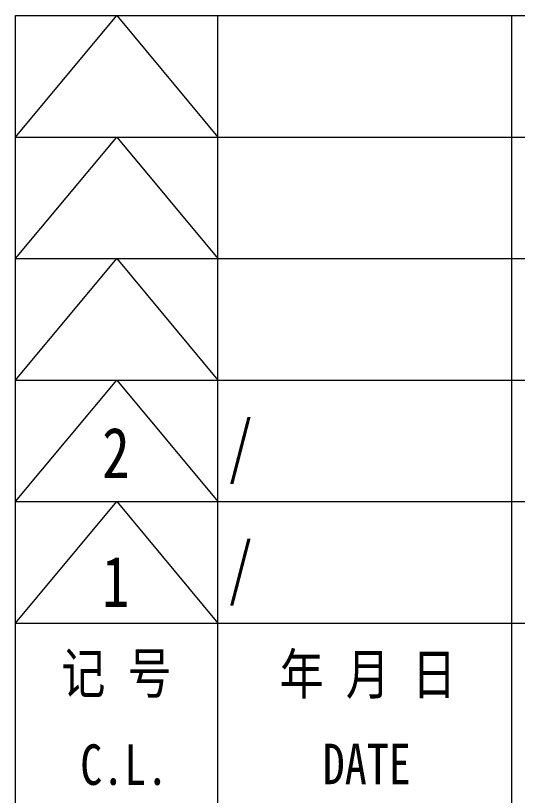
# Model space of a CAD drawing. Header units: millimetres. Extents: x 1333 to 190452, y -42879 to -5704.
# Drawn here: x 174378.5 to 174428.1, y -17643.9 to -17566.8 of the extents above; entities that cross this region are included whole.
import ezdxf
from ezdxf.enums import TextEntityAlignment as Align

# ---------------------------------------------------------------- set-up
doc = ezdxf.new("R2010")
doc.units = ezdxf.units.MM
doc.header["$LTSCALE"] = 0.5
doc.layers.add('图\\M+19E79\\M+195B6\\M+18E9A', color=7, linetype='Continuous')
doc.layers.add('图框', color=7, linetype='Continuous', lineweight=18)
doc.styles.add('国标', font='simfang.ttf', dxfattribs={"width": 0.8})

# ---------------------------------------------------------------- blocks, each defined once
blk = doc.blocks.new('GZDEH零件A3图框V01版')
at = {"layer": '图框', "linetype": 'Continuous'}
for p, q in [((3157.49, -1749.461), (3272.49, -1749.461)), ((3157.49, -1832.961), (3157.49, -1749.461))]:
    blk.add_line(p, q, dxfattribs=at)
at = {"layer": '图框', "color": 9}
for p, q in [((3157.49, -1755.461), (3162.49, -1749.461)), ((3162.49, -1749.461), (3167.49, -1755.461)), ((3167.49, -1788.461), (3167.49, -1749.461)), ((3157.49, -1755.461), (3272.49, -1755.461)), ((3157.49, -1761.461), (3162.49, -1755.461)), ((3162.49, -1755.461), (3167.49, -1761.461)), ((3157.49, -1761.461), (3272.49, -1761.461)), ((3157.49, -1767.461), (3162.49, -1761.461)), ((3162.49, -1761.461), (3167.49, -1767.461)), ((3157.49, -1767.461), (3272.49, -1767.461)), ((3157.49, -1773.461), (3162.49, -1767.461)), ((3162.49, -1767.461), (3167.49, -1773.461)), ((3157.49, -1773.461), (3272.49, -1773.461)), ((3157.49, -1779.461), (3162.49, -1773.461)), ((3162.49, -1773.461), (3167.49, -1779.461)), ((3157.49, -1779.461), (3272.49, -1779.461))]:
    blk.add_line(p, q, dxfattribs=at)
at = {"layer": '图框', "color": 9, "linetype": 'Continuous'}
blk.add_line((3181.99, -1749.461), (3181.99, -1832.961), dxfattribs=at)
at = {"layer": '图框', "color": 9, "style": '国标', "width": 0.8}
for s, p in [('记 号', (3162.474, -1782.941)), ('年 月 日', (3174.902, -1782.985)), ('C.L.', (3162.86, -1787.454)), ('DATE', (3174.845, -1787.42))]:
    blk.add_text(s, height=2, dxfattribs=at).set_placement(p, align=Align.CENTER)
blk = doc.blocks.new('DEH A3')
at = {"layer": '图框'}
blk.add_blockref('GZDEH零件A3图框V01版', (-2857.49, 1846.461), dxfattribs=at)

msp = doc.modelspace()

# ---------------------------------------------------------------- block references
at = {"layer": '图框', "xscale": 2, "yscale": 2, "zscale": 2}
msp.add_blockref('DEH A3', (173778.459, -17760.849), dxfattribs=at)

# ---------------------------------------------------------------- texts
at = {"layer": '图\\M+19E79\\M+195B6\\M+18E9A', "color": 3, "style": '国标'}
for s, width, p in [('/', 0.705904, (174399.479, -17611.904)), ('2', 0.8, (174387.014, -17612.536)), ('/', 0.705904, (174399.479, -17623.904)), ('1', 0.8, (174386.993, -17625.256))]:
    msp.add_text(s, height=5, dxfattribs=dict(at, width=width)).set_placement(p)

doc.saveas('drawing.dxf')
